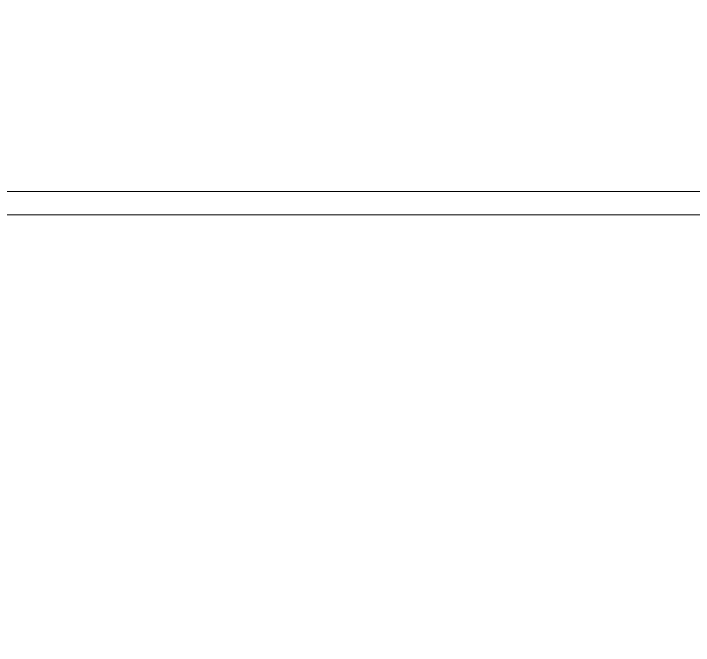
# Model space of a CAD drawing. Header units: inches. Extents: x 236662 to 497023, y -248575 to 81795.
# Drawn here: x 293572 to 294160, y -97364 to -96818 of the extents above; entities that cross this region are included whole.
import ezdxf

# ---------------------------------------------------------------- set-up
doc = ezdxf.new("R2010")
doc.units = ezdxf.units.IN
doc.header["$LTSCALE"] = 10
doc.header["$MEASUREMENT"] = 0
doc.layers.add('02. HP_BE TONG', color=1, linetype='Continuous', lineweight=35)
doc.layers.add('06. HP_THAY 1', color=134, linetype='Continuous', lineweight=15)

# ---------------------------------------------------------------- blocks, each defined once
blk = doc.blocks.new('KHUNG TEN A-3')
at = {"layer": '02. HP_BE TONG', "color": 1, "const_width": 0.5}
blk.add_lwpolyline([(15, 5), (415, 5), (415, 292), (15, 292)], close=True, dxfattribs=at)
at = {"layer": '06. HP_THAY 1'}
blk.add_lwpolyline([(0, 297), (420, 297), (420, 0), (0, 0)], close=True, dxfattribs=at)
at = {"layer": 'Defpoints'}
blk.add_lwpolyline([(0, 0), (420, 0), (420, 297), (0, 297)], close=True, dxfattribs=at)

msp = doc.modelspace()

# ---------------------------------------------------------------- linework, layer by layer
at = {"layer": '06. HP_THAY 1'}
for p, q in [((295960.44, -96971.71), (292360.44, -96971.71)), ((295960.44, -96991.71), (292360.44, -96991.71))]:
    msp.add_line(p, q, dxfattribs=at)

# ---------------------------------------------------------------- block references
at = {"color": 1, "extrusion": (-2.60012e-09, -0.006863, 0.999976), "xscale": 75.4676488820624, "yscale": 75.4676488820624, "zscale": 75.4676488820624, "rotation": 269.9999565870517}
msp.add_blockref('KHUNG TEN A-3', (282444.61, -78209.22, 567.61), dxfattribs=at)

doc.saveas('drawing.dxf')
